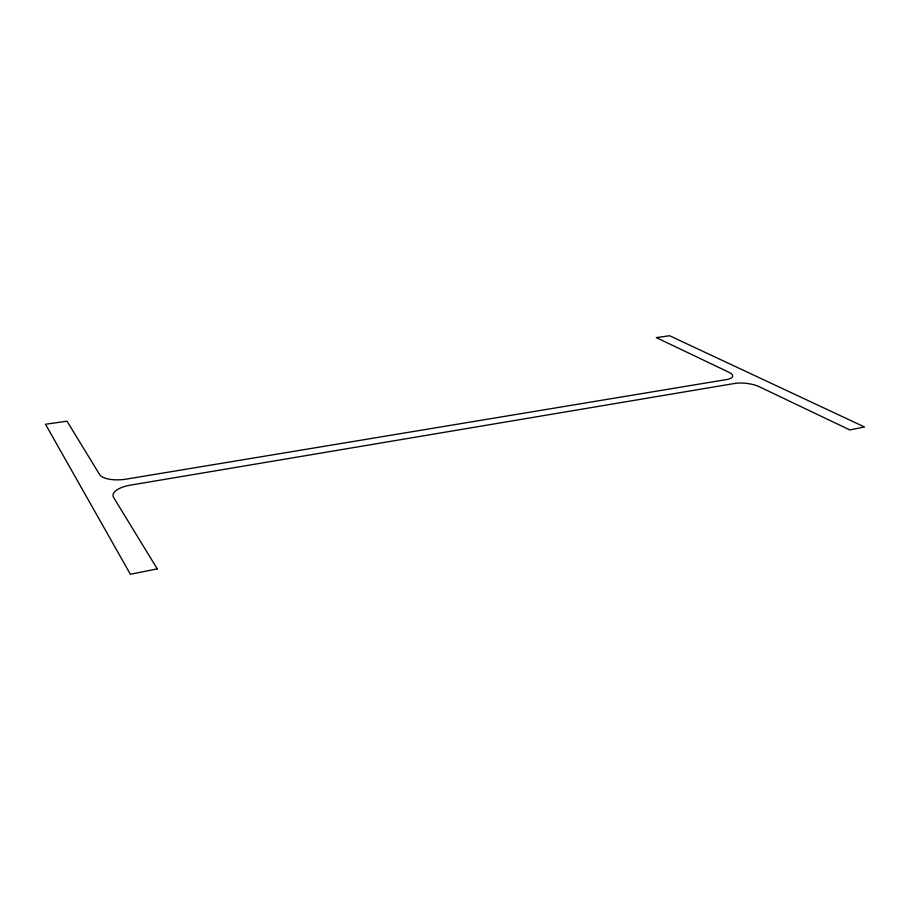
<?xml version="1.0" encoding="UTF-8"?>
<svg xmlns="http://www.w3.org/2000/svg" width="910" height="910" viewBox="0 0 910 910"><rect width="100%" height="100%" fill="white"/><g stroke="black" fill="none" stroke-linecap="round" stroke-linejoin="round"><path stroke-width="1.36" d="M157.248 568.875L130.38 574.267L45.5 424.253L67.022 421.193L99.622 474.565A22.124 8.508 -4.7 0 0 126.49 479.092L726.453 379.572A17.04 5.346 5.8 0 0 728.842 372.224L656.303 337.621L669.589 335.733L864.5 426.972L849.792 429.918L759.008 386.613A17.654 5.653 6.4 0 0 734.484 383.485L130.448 485.144A22.943 9.225 -4.8 0 0 113.602 497.44L157.248 568.875"/></g></svg>
